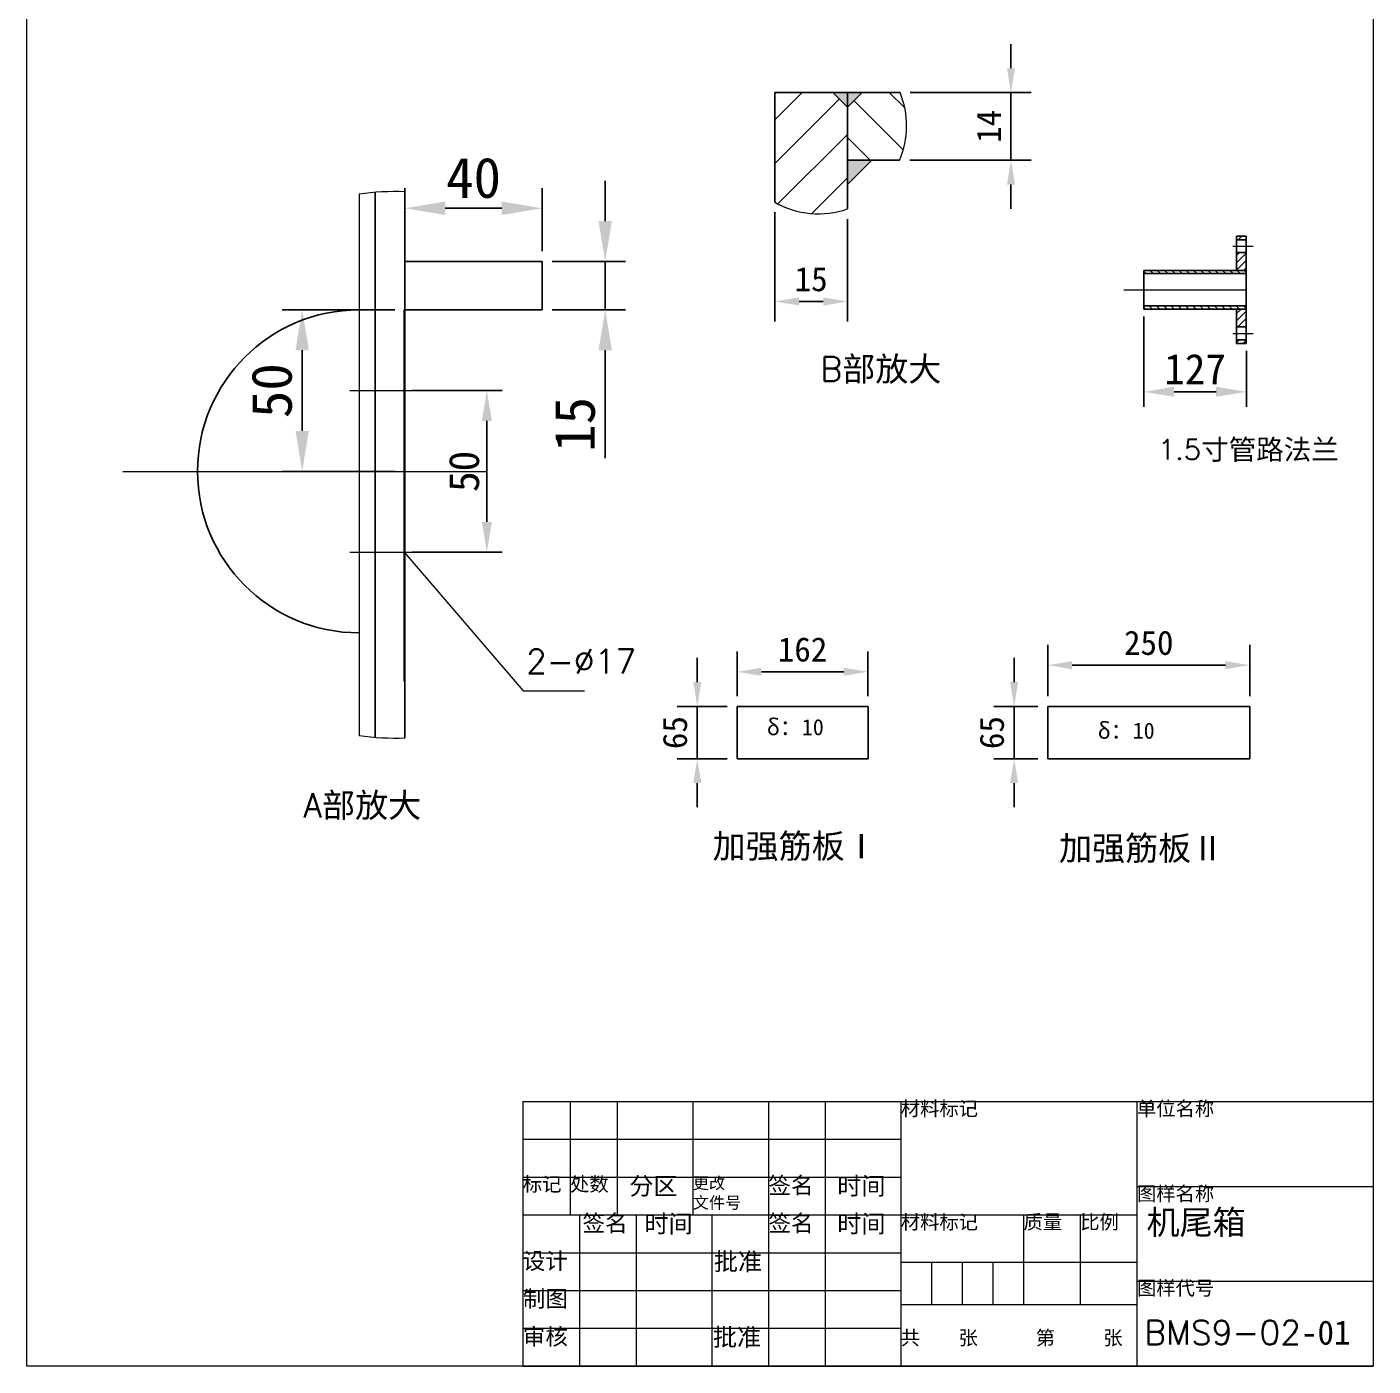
# Model space of a CAD drawing. Header units: millimetres. Extents: x 27179 to 44376, y -2108 to 7885.
# Drawn here: x 41428 to 43095, y 740 to 2398 of the extents above; entities that cross this region are included whole.
import ezdxf
from ezdxf.lldxf.tags import DXFTag

# ---------------------------------------------------------------- set-up
doc = ezdxf.new("R2010")
doc.units = ezdxf.units.MM
doc.layers.add('中心线层', color=1, linetype='CENTER', lineweight=9)
doc.layers.add('标注层', color=5, linetype='Continuous', lineweight=9)
doc.styles.get("Standard").update_dxf_attribs({"font": ''})
doc.styles.get('Standard').set_extended_font_data('SimSun')
tags = doc.linetypes.add('ACAD_ISO03W100', pattern=[30, 12, -18]).pattern_tags.tags
tags[6:7] = [DXFTag(74, 4), DXFTag(75, 0), DXFTag(340, '0'), DXFTag(46, 1.0), DXFTag(50, 0.0), DXFTag(44, 0.0), DXFTag(45, 0.0)]
tags[4:5] = [DXFTag(74, 4), DXFTag(75, 0), DXFTag(340, '0'), DXFTag(46, 1.0), DXFTag(50, 0.0), DXFTag(44, 0.0), DXFTag(45, 0.0)]
tags = doc.linetypes.add('CENTER', pattern=[50.8, 31.75, -6.35, 6.35, -6.35]).pattern_tags.tags
tags[10:11] = [DXFTag(74, 4), DXFTag(75, 0), DXFTag(340, '0'), DXFTag(46, 1.0), DXFTag(50, 0.0), DXFTag(44, 0.0), DXFTag(45, 0.0)]
tags[8:9] = [DXFTag(74, 4), DXFTag(75, 0), DXFTag(340, '0'), DXFTag(46, 1.0), DXFTag(50, 0.0), DXFTag(44, 0.0), DXFTag(45, 0.0)]
tags[6:7] = [DXFTag(74, 4), DXFTag(75, 0), DXFTag(340, '0'), DXFTag(46, 1.0), DXFTag(50, 0.0), DXFTag(44, 0.0), DXFTag(45, 0.0)]
tags[4:5] = [DXFTag(74, 4), DXFTag(75, 0), DXFTag(340, '0'), DXFTag(46, 1.0), DXFTag(50, 0.0), DXFTag(44, 0.0), DXFTag(45, 0.0)]
doc.dimstyles.new('ISO-25', dxfattribs={"dimscale": 20, "dimtxt": 2.5, "dimasz": 2.5, "dimexe": 1.25, "dimexo": 0.625, "dimtad": 1, "dimtxsty": 'Standard', "dimcen": 2.5, "dimadec": 0, "dimazin": 0, "dimtfac": 1, "dimtmove": 0, "dimatfit": 3, "dimfxl": 1, "dimarcsym": 0})

# ---------------------------------------------------------------- blocks, each defined once
blk = doc.blocks.new('*D102')
at = {"color": 0, "lineweight": -2, "transparency": 16777216}
for p, q in [((42354.2, 2168.7), (42354.2, 2033.1)), ((42444.2, 2160.1), (42444.2, 2033.1)), ((42414.2, 2058.1), (42384.2, 2058.1))]:
    blk.add_line(p, q, dxfattribs=at)
at = {"color": 0, "lineweight": -3, "transparency": 16777216}
for points in [[(42384.2, 2063.1), (42384.2, 2053.1), (42354.2, 2058.1)], [(42414.2, 2063.1), (42414.2, 2053.1), (42444.2, 2058.1)]]:
    blk.add_solid(points, dxfattribs=at)
at = {"layer": 'Defpoints', "color": 0, "lineweight": -3, "transparency": 16777216}
for p in [(42354.2, 2181.2), (42444.2, 2172.6), (42354.2, 2058.1)]:
    blk.add_point(p, dxfattribs=at)
at = {"color": 0, "lineweight": 9, "transparency": 16777216, "insert": (42399.2, 2085.6), "char_height": 30, "attachment_point": 5}
blk.add_mtext('15', dxfattribs=at)
blk = doc.blocks.new('*D103')
at = {"color": 0, "lineweight": -2, "transparency": 16777216}
for p, q in [((42646.7, 2346.9), (42646.7, 2376.9)), ((42521.8, 2316.9), (42671.7, 2316.9)), ((42646.7, 2232.9), (42646.7, 2316.9)), ((42521.3, 2232.9), (42671.7, 2232.9)), ((42646.7, 2202.9), (42646.7, 2172.9))]:
    blk.add_line(p, q, dxfattribs=at)
at = {"color": 0, "lineweight": -3, "transparency": 16777216}
for points in [[(42641.7, 2346.9), (42651.7, 2346.9), (42646.7, 2316.9)], [(42641.7, 2202.9), (42651.7, 2202.9), (42646.7, 2232.9)]]:
    blk.add_solid(points, dxfattribs=at)
at = {"layer": 'Defpoints', "color": 0, "lineweight": -3, "transparency": 16777216}
for p in [(42509.3, 2316.9), (42646.7, 2316.9), (42508.8, 2232.9)]:
    blk.add_point(p, dxfattribs=at)
at = {"color": 0, "lineweight": 9, "transparency": 16777216, "insert": (42619.2, 2274.9), "char_height": 30, "attachment_point": 5, "rotation": 90}
blk.add_mtext('14', dxfattribs=at)
blk = doc.blocks.new('*D105')
at = {"layer": 'Defpoints', "color": 0, "lineweight": 9, "transparency": 16777216}
for p in [(41896.1, 1947.7), (41896.1, 1747.7), (41997.6, 1747.7)]:
    blk.add_point(p, dxfattribs=at)
at = {"layer": '标注层', "color": 0, "lineweight": -2, "transparency": 16777216}
for p, q in [((41905.4, 1947.7), (42016.4, 1947.7)), ((41997.6, 1910.2), (41997.6, 1785.2)), ((41905.4, 1747.7), (42016.4, 1747.7))]:
    blk.add_line(p, q, dxfattribs=at)
at = {"layer": '标注层', "color": 0, "lineweight": 9, "transparency": 16777216}
for points in [[(41991.4, 1910.2), (42003.9, 1910.2), (41997.6, 1947.7)], [(41991.4, 1785.2), (42003.9, 1785.2), (41997.6, 1747.7)]]:
    blk.add_solid(points, dxfattribs=at)
at = {"layer": '标注层', "color": 0, "transparency": 16777216, "insert": (41969.5, 1847.7), "char_height": 37.5, "attachment_point": 5, "rotation": 90}
blk.add_mtext('50', dxfattribs=at)
blk = doc.blocks.new('*D106')
at = {"color": 0, "lineweight": -2, "transparency": 16777216}
for p, q in [((42144.2, 2157.7), (42144.2, 2207.7)), ((42078.6, 2107.7), (42169.2, 2107.7)), ((42144.2, 2107.7), (42144.2, 2047.7)), ((42078.6, 2047.7), (42169.2, 2047.7)), ((42144.2, 1997.7), (42144.2, 1864.1))]:
    blk.add_line(p, q, dxfattribs=at)
at = {"color": 0, "lineweight": 9, "transparency": 16777216}
for points in [[(42135.9, 2157.7), (42152.5, 2157.7), (42144.2, 2107.7)], [(42135.9, 1997.7), (42152.5, 1997.7), (42144.2, 2047.7)]]:
    blk.add_solid(points, dxfattribs=at)
at = {"layer": 'Defpoints', "color": 0, "lineweight": 9, "transparency": 16777216}
for p in [(42066.1, 2107.7), (42144.2, 2107.7), (42066.1, 2047.7)]:
    blk.add_point(p, dxfattribs=at)
at = {"color": 0, "lineweight": 9, "transparency": 16777216, "insert": (42106.7, 1905.9), "char_height": 50, "attachment_point": 5, "rotation": 90}
blk.add_mtext('15', dxfattribs=at)
blk = doc.blocks.new('*D107')
at = {"color": 0, "lineweight": -2, "transparency": 16777216}
for p, q in [((41896.1, 2120.2), (41896.1, 2198.5)), ((42066.1, 2120.2), (42066.1, 2198.5)), ((41946.1, 2173.5), (42016.1, 2173.5))]:
    blk.add_line(p, q, dxfattribs=at)
at = {"color": 0, "lineweight": 9, "transparency": 16777216}
for points in [[(41946.1, 2181.9), (41946.1, 2165.2), (41896.1, 2173.5)], [(42016.1, 2181.9), (42016.1, 2165.2), (42066.1, 2173.5)]]:
    blk.add_solid(points, dxfattribs=at)
at = {"layer": 'Defpoints', "color": 0, "lineweight": 9, "transparency": 16777216}
for p in [(42066.1, 2173.5), (41896.1, 2107.7), (42066.1, 2107.7)]:
    blk.add_point(p, dxfattribs=at)
at = {"color": 0, "lineweight": 9, "transparency": 16777216, "insert": (41981.1, 2211), "char_height": 50, "attachment_point": 5}
blk.add_mtext('40', dxfattribs=at)
blk = doc.blocks.new('*D108')
at = {"color": 0, "lineweight": -2, "transparency": 16777216}
for p, q in [((41883.6, 2047.7), (41743.9, 2047.7)), ((41768.9, 1897.7), (41768.9, 1997.7)), ((41883.6, 1847.7), (41743.9, 1847.7))]:
    blk.add_line(p, q, dxfattribs=at)
at = {"color": 0, "lineweight": 9, "transparency": 16777216}
for points in [[(41760.6, 1997.7), (41777.2, 1997.7), (41768.9, 2047.7)], [(41760.6, 1897.7), (41777.2, 1897.7), (41768.9, 1847.7)]]:
    blk.add_solid(points, dxfattribs=at)
at = {"layer": 'Defpoints', "color": 0, "lineweight": 9, "transparency": 16777216}
for p in [(41768.9, 2047.7), (41896.1, 2047.7), (41896.1, 1847.7)]:
    blk.add_point(p, dxfattribs=at)
at = {"color": 0, "lineweight": 9, "transparency": 16777216, "insert": (41731.4, 1947.7), "char_height": 50, "attachment_point": 5, "rotation": 90}
blk.add_mtext('50', dxfattribs=at)
blk = doc.blocks.new('*D144')
at = {"color": 0, "lineweight": -2, "transparency": 16777216}
for p, q in [((42258.2, 1586.7), (42258.2, 1616.7)), ((42295.1, 1556.7), (42233.2, 1556.7)), ((42258.2, 1556.7), (42258.2, 1491.7)), ((42295.1, 1491.7), (42233.2, 1491.7)), ((42258.2, 1461.7), (42258.2, 1431.7))]:
    blk.add_line(p, q, dxfattribs=at)
at = {"color": 0, "lineweight": -3, "transparency": 16777216}
for points in [[(42253.2, 1586.7), (42263.2, 1586.7), (42258.2, 1556.7)], [(42253.2, 1461.7), (42263.2, 1461.7), (42258.2, 1491.7)]]:
    blk.add_solid(points, dxfattribs=at)
at = {"layer": 'Defpoints', "color": 0, "lineweight": -3, "transparency": 16777216}
for p in [(42307.6, 1556.7), (42258.2, 1491.7), (42307.6, 1491.7)]:
    blk.add_point(p, dxfattribs=at)
at = {"color": 0, "lineweight": 9, "transparency": 16777216, "insert": (42230.7, 1524.2), "char_height": 30, "attachment_point": 5, "rotation": 90}
blk.add_mtext('65', dxfattribs=at)
blk = doc.blocks.new('*D145')
at = {"color": 0, "lineweight": -2, "transparency": 16777216}
for p, q in [((42307.6, 1569.2), (42307.6, 1624.5)), ((42469.6, 1569.2), (42469.6, 1624.5)), ((42337.6, 1599.5), (42439.6, 1599.5))]:
    blk.add_line(p, q, dxfattribs=at)
at = {"color": 0, "lineweight": -3, "transparency": 16777216}
for points in [[(42337.6, 1604.5), (42337.6, 1594.5), (42307.6, 1599.5)], [(42439.6, 1604.5), (42439.6, 1594.5), (42469.6, 1599.5)]]:
    blk.add_solid(points, dxfattribs=at)
at = {"layer": 'Defpoints', "color": 0, "lineweight": -3, "transparency": 16777216}
for p in [(42469.6, 1599.5), (42307.6, 1556.7), (42469.6, 1556.7)]:
    blk.add_point(p, dxfattribs=at)
at = {"color": 0, "lineweight": 9, "transparency": 16777216, "insert": (42388.6, 1627), "char_height": 30, "attachment_point": 5}
blk.add_mtext('162', dxfattribs=at)
blk = doc.blocks.new('*D146')
at = {"color": 0, "lineweight": -2, "transparency": 16777216}
for p, q in [((42650.6, 1586.7), (42650.6, 1616.7)), ((42679.8, 1556.7), (42625.6, 1556.7)), ((42650.6, 1556.7), (42650.6, 1491.7)), ((42679.8, 1491.7), (42625.6, 1491.7)), ((42650.6, 1461.7), (42650.6, 1431.7))]:
    blk.add_line(p, q, dxfattribs=at)
at = {"color": 0, "lineweight": -3, "transparency": 16777216}
for points in [[(42645.6, 1586.7), (42655.6, 1586.7), (42650.6, 1556.7)], [(42645.6, 1461.7), (42655.6, 1461.7), (42650.6, 1491.7)]]:
    blk.add_solid(points, dxfattribs=at)
at = {"layer": 'Defpoints', "color": 0, "lineweight": -3, "transparency": 16777216}
for p in [(42692.3, 1556.7), (42650.6, 1491.7), (42692.3, 1491.7)]:
    blk.add_point(p, dxfattribs=at)
at = {"color": 0, "lineweight": 9, "transparency": 16777216, "insert": (42623.1, 1524.2), "char_height": 30, "attachment_point": 5, "rotation": 90}
blk.add_mtext('65', dxfattribs=at)
blk = doc.blocks.new('*D147')
at = {"color": 0, "lineweight": -2, "transparency": 16777216}
for p, q in [((42692.3, 1569.2), (42692.3, 1632.7)), ((42942.3, 1569.2), (42942.3, 1632.7)), ((42722.3, 1607.7), (42912.3, 1607.7))]:
    blk.add_line(p, q, dxfattribs=at)
at = {"color": 0, "lineweight": -3, "transparency": 16777216}
for points in [[(42722.3, 1612.7), (42722.3, 1602.7), (42692.3, 1607.7)], [(42912.3, 1612.7), (42912.3, 1602.7), (42942.3, 1607.7)]]:
    blk.add_solid(points, dxfattribs=at)
at = {"layer": 'Defpoints', "color": 0, "lineweight": -3, "transparency": 16777216}
for p in [(42942.3, 1607.7), (42692.3, 1556.7), (42942.3, 1556.7)]:
    blk.add_point(p, dxfattribs=at)
at = {"color": 0, "lineweight": 9, "transparency": 16777216, "insert": (42817.3, 1635.2), "char_height": 30, "attachment_point": 5}
blk.add_mtext('250', dxfattribs=at)
blk = doc.blocks.new('*D148')
at = {"layer": 'Defpoints', "color": 0, "lineweight": -3, "transparency": 16777216}
for p in [(42811.2, 2048.6), (42938.2, 2006.1), (42938.2, 1946.2)]:
    blk.add_point(p, dxfattribs=at)
at = {"layer": '标注层', "color": 0, "lineweight": -2, "transparency": 16777216}
for p, q in [((42811.2, 2039.3), (42811.2, 1927.5)), ((42938.2, 1996.8), (42938.2, 1927.5)), ((42848.7, 1946.2), (42900.7, 1946.2))]:
    blk.add_line(p, q, dxfattribs=at)
at = {"layer": '标注层', "color": 0, "lineweight": -3, "transparency": 16777216}
for points in [[(42848.7, 1952.5), (42848.7, 1940), (42811.2, 1946.2)], [(42900.7, 1952.5), (42900.7, 1940), (42938.2, 1946.2)]]:
    blk.add_solid(points, dxfattribs=at)
at = {"layer": '标注层', "color": 0, "transparency": 16777216, "insert": (42874.7, 1974.4), "char_height": 37.5, "attachment_point": 5}
blk.add_mtext('127', dxfattribs=at)

msp = doc.modelspace()

# ---------------------------------------------------------------- hatches: boundary and pattern name
at = {"lineweight": 9}
h = msp.add_hatch(dxfattribs=at)
h.set_pattern_fill('ANSI31', color=5, scale=12, style=0)
h.set_pattern_definition([(45, (-211770.975, -11584.557), (-26.9407684, 26.9407684), [])])
h.paths.add_polyline_path([(42354.195, 2181.19, 0.21736377), (42444.195, 2172.618), (42444.195, 2298.911), (42426.195, 2316.911), (42354.195, 2316.911)])
h = msp.add_hatch(color=5, dxfattribs=at)
h.paths.add_polyline_path([(42444.195, 2298.911), (42444.195, 2316.911), (42426.195, 2316.911)])
h.paths.add_polyline_path([(42462.195, 2316.911), (42444.195, 2316.911), (42444.195, 2298.911)])
h = msp.add_hatch(dxfattribs=at)
h.set_pattern_fill('ANSI31', color=5, scale=12, angle=90, style=0)
h.set_pattern_definition([(135, (-211770.975, -11584.557), (-26.9407684, -26.9407684), [])])
h.paths.add_polyline_path([(42444.195, 2232.911), (42508.798, 2232.911, 0.20061237), (42509.312, 2316.911), (42462.195, 2316.911), (42444.195, 2298.911)])
msp.add_hatch(color=5, dxfattribs=at).paths.add_polyline_path([(42474.195, 2232.911), (42444.195, 2232.911), (42444.195, 2202.911)])
h = msp.add_hatch(dxfattribs=at)
h.set_pattern_fill('ANSI31', color=5, scale=2, style=0)
h.set_pattern_definition([(45, (243.1, -659.9096), (-4.4901281, 4.4901281), [])])
h.paths.add_polyline_path([(42938.16, 2118.638), (42926.16, 2118.638), (42926.16, 2096.638), (42938.16, 2096.638)])
h.paths.add_polyline_path([(42938.16, 2139.138), (42926.16, 2139.138), (42926.16, 2134.638), (42938.16, 2134.638)])
h.paths.add_polyline_path([(42938.16, 2048.638), (42926.16, 2048.638), (42926.16, 2026.638), (42938.16, 2026.638)])
h.paths.add_polyline_path([(42938.16, 2010.638), (42926.16, 2010.638), (42926.16, 2006.138), (42938.16, 2006.138)])
h = msp.add_hatch(dxfattribs=at)
h.set_pattern_fill('ANSI31', color=5, scale=2, angle=90, style=0)
h.set_pattern_definition([(135, (243.1, -659.9096), (-4.4901281, -4.4901281), [])])
h.paths.add_polyline_path([(42811.16, 2096.638), (42811.16, 2092.638), (42938.16, 2092.638), (42938.16, 2096.638)])
h.paths.add_polyline_path([(42811.16, 2052.638), (42811.16, 2048.638), (42938.16, 2048.638), (42938.16, 2052.638)])

# ---------------------------------------------------------------- linework, layer by layer
at = {"lineweight": -3}
for p, q in [((42354.195, 2316.911), (42354.195, 2181.19)), ((42354.195, 2316.911), (42509.312, 2316.911)), ((42444.195, 2316.911), (42444.195, 2172.618)), ((42444.195, 2232.911), (42508.798, 2232.911)), ((41859.265, 2193.216), (41859.265, 1518.375)), ((41896.065, 2194.04), (41896.065, 1517.551)), ((42926.16, 2139.138), (42926.16, 2096.638)), ((42926.16, 2139.138), (42938.16, 2139.138)), ((42926.16, 2134.638), (42938.16, 2134.638)), ((42938.16, 2139.138), (42938.16, 2072.638)), ((42926.16, 2118.638), (42938.16, 2118.638)), ((42811.16, 2096.638), (42938.16, 2096.638)), ((42811.16, 2096.638), (42811.16, 2048.638)), ((42811.16, 2092.638), (42938.16, 2092.638)), ((42938.16, 2072.638), (42938.16, 2006.138)), ((42811.16, 2052.638), (42938.16, 2052.638)), ((42811.16, 2048.638), (42938.16, 2048.638)), ((42926.16, 2048.638), (42926.16, 2006.138)), ((42926.16, 2026.638), (42938.16, 2026.638)), ((42926.16, 2010.638), (42938.16, 2010.638)), ((42926.16, 2006.138), (42938.16, 2006.138)), ((42307.639, 1556.717), (42307.639, 1491.717)), ((42307.639, 1556.717), (42469.639, 1556.717)), ((42469.639, 1556.717), (42469.639, 1491.717)), ((42692.326, 1556.717), (42942.326, 1556.717)), ((42692.326, 1556.717), (42692.326, 1491.717)), ((42942.326, 1556.717), (42942.326, 1491.717)), ((42307.639, 1491.717), (42469.639, 1491.717)), ((42692.326, 1491.717), (42942.326, 1491.717))]:
    msp.add_line(p, q, dxfattribs=at)
at = {"lineweight": 9}
for p, q in [((42426.195, 2316.911), (42444.195, 2298.911)), ((42444.195, 2298.911), (42462.195, 2316.911)), ((42474.195, 2232.911), (42444.195, 2202.911)), ((42042.131, 1067.322), (42042.131, 739.722)), ((42042.131, 1067.322), (43095.131, 1067.322)), ((42100.631, 1067.322), (42100.631, 926.922)), ((42159.131, 1067.322), (42159.131, 926.922)), ((42252.731, 1067.322), (42252.731, 926.922)), ((42346.331, 1067.322), (42346.331, 739.722)), ((42416.531, 1067.322), (42416.531, 739.722)), ((42510.131, 1067.322), (42510.131, 739.722)), ((42802.631, 1067.322), (42802.631, 739.722)), ((43095.131, 1067.322), (43095.131, 739.722)), ((42042.131, 1020.522), (42510.131, 1020.522)), ((42042.131, 973.722), (42510.131, 973.722)), ((42802.631, 962.022), (43095.131, 962.022)), ((42042.131, 926.922), (42510.131, 926.922)), ((42112.331, 926.922), (42112.331, 739.722)), ((42182.531, 926.922), (42182.531, 739.722)), ((42276.131, 926.922), (42276.131, 739.722)), ((42510.131, 926.922), (42802.631, 926.922)), ((42662.231, 926.922), (42662.231, 815.772)), ((42732.431, 926.922), (42732.431, 815.772)), ((42042.131, 880.122), (42510.131, 880.122)), ((42510.131, 868.422), (42802.631, 868.422)), ((42548.156, 868.422), (42548.156, 815.772)), ((42586.181, 868.422), (42586.181, 815.772)), ((42624.206, 868.422), (42624.206, 815.772)), ((42802.631, 845.022), (43095.131, 845.022)), ((42042.131, 833.322), (42510.131, 833.322)), ((42510.131, 815.772), (42802.631, 815.772)), ((42042.131, 786.522), (42510.131, 786.522)), ((42042.131, 739.722), (43095.131, 739.722))]:
    msp.add_line(p, q, dxfattribs=at)
at = {"linetype": 'ACAD_ISO03W100', "lineweight": 5, "ltscale": 0.5}
msp.add_line((41839.265, 2191.078), (41839.265, 1520.513), dxfattribs=at)
for p, q in [((42066.065, 2107.738), (41896.065, 2107.738)), ((42066.065, 2107.738), (42066.065, 2047.738)), ((41895.265, 2047.738), (41895.265, 1587.738)), ((42066.065, 2047.738), (41896.065, 2047.738))]:
    msp.add_line(p, q)
at = {"color": 5, "lineweight": 9}
for p, q in [((41895.265, 1747.738), (42042.533, 1575.949)), ((42042.533, 1575.949), (42118.697, 1575.949))]:
    msp.add_line(p, q, dxfattribs=at)
at = {"lineweight": 9}
msp.add_lwpolyline([(41427.99, 3309.686), (43095.131, 3309.686), (43095.131, 739.722), (41427.99, 739.722)], close=True, dxfattribs=at)
at = {"color": 5, "lineweight": 9}
for centre, radius, start, end in [((42408.588, 2275.526), 108.894, 336.961957, 22.336617), ((41885.222, 1855.796), 338.418, 88.163937, 97.804881), ((42408.588, 2275.526), 108.894, 240.032716, 289.085786), ((41885.222, 1855.796), 338.418, 262.195119, 271.836063)]:
    msp.add_arc(centre, radius, start, end, dxfattribs=at)
at = {"lineweight": -3}
msp.add_arc((41839.265, 1847.738), 200, 90, 270, dxfattribs=at)
at = {"layer": '中心线层'}
for p, q in [((42921.283, 2126.638), (42946.674, 2126.638)), ((42786.366, 2072.638), (42938.16, 2072.638)), ((42921.283, 2018.638), (42946.674, 2018.638)), ((41827.759, 1947.738), (41929.321, 1947.738)), ((41546.9, 1847.738), (41997.626, 1847.738)), ((41827.759, 1747.738), (41929.321, 1747.738))]:
    msp.add_line(p, q, dxfattribs=at)

# ---------------------------------------------------------------- texts
at = {"lineweight": 9}
msp.add_text('共    张      第     张', height=17.55, dxfattribs=at).set_placement((42510.131, 766.047))
at = {"color": 5, "lineweight": 9, "insert": (42828.607, 1887.217), "char_height": 25, "width": 232.59167, "attachment_point": 1}
msp.add_mtext('{\\Ftxt.shx|c0;\\C5;1.5\\fSimSun|b0|i0|c134|p2;寸管路法兰}', dxfattribs=at)
at = {"insert": (41770.302, 1449.249), "char_height": 30, "width": 232.59167, "attachment_point": 1}
msp.add_mtext('{\\Ftxt.shx|c0;\\C7;A\\fSimSun|b0|i0|c134|p2;部放大}', dxfattribs=at)
at = {"lineweight": 9, "attachment_point": 1}
for s, insert, char_height, width in [('{\\fSimSun|b0|i0|c134|p54;材料标记}', (42510.131, 1067.322), 17.55, 292.5), ('{\\fSimSun|b0|i0|c134|p54;单位名称}', (42802.631, 1067.322), 17.55, 292.5), ('{\\fSimSun|b0|i0|c134|p54;标记}', (42042.131, 973.722), 17.55, 58.5), ('{\\fSimSun|b0|i0|c134|p54;处数}', (42100.631, 973.722), 17.55, 58.5), ('{\\fSimSun|b0|i0|c134|p54;\\H1.071x; 分区}', (42159.131, 973.722), 20.475, 93.6), ('{\\fSimSun|b0|i0|c134|p54;更改\\P文件号}', (42252.731, 973.722), 14.625, 93.6), ('{\\fSimSun|b0|i0|c134|p54;签名}', (42346.331, 973.722), 20.475, 58.5), ('{\\fSimSun|b0|i0|c134|p54;\\H1.071x; 时间}', (42416.531, 973.722), 20.475, 93.6), ('{\\fSimSun|b0|i0|c134|p54;图样名称\\P \\H1.709x;机尾箱}', (42802.631, 962.022), 17.55, 292.5), ('{\\fSimSun|b0|i0|c134|p54;签名}', (42116.022, 926.922), 20.475, 58.5), ('{\\fSimSun|b0|i0|c134|p54;\\H1.071x; 时间}', (42177.82, 926.922), 20.475, 93.6), ('{\\fSimSun|b0|i0|c134|p54;签名}', (42346.331, 926.922), 20.475, 58.5), ('{\\fSimSun|b0|i0|c134|p54;\\H1.071x; 时间}', (42416.531, 926.922), 20.475, 93.6), ('{\\fSimSun|b0|i0|c134|p54;材料标记}', (42510.131, 926.922), 17.55, 292.5), ('{\\fSimSun|b0|i0|c134|p54;质量}', (42662.231, 926.922), 17.55, 58.5), ('{\\fSimSun|b0|i0|c134|p54;比例}', (42732.431, 926.922), 17.55, 58.5), ('{\\fSimSun|b0|i0|c134|p54;设计}', (42042.131, 880.122), 20.475, 58.5), ('{\\fSimSun|b0|i0|c134|p54;\\H1.071x; 批准}', (42263.725, 880.122), 20.475, 93.6), ('{\\fSimSun|b0|i0|c134|p54;制图}', (42042.131, 833.322), 20.475, 58.5), ('{\\fSimSun|b0|i0|c134|p54;图样代号}', (42802.631, 845.022), 17.55, 292.5), ('{\\fSimSun|b0|i0|c134|p54;审核}', (42042.131, 786.522), 20.475, 58.5), ('{\\fSimSun|b0|i0|c134|p54;\\H1.071x; 批准}', (42262.625, 786.522), 20.475, 93.6), (' {\\Ftxt.shx|c0;BMS9-02}-01', (42791.328, 796.237), 30, 412.5)]:
    msp.add_mtext(s, dxfattribs=dict(at, insert=insert, char_height=char_height, width=width))
at = {"layer": '标注层', "width": 232.59167, "attachment_point": 1}
for s, insert, char_height in [('{\\Ftxt.shx|c0;\\C7;B\\fSimSun|b0|i0|c134|p2;部放大}', (42410.739, 1989.484), 30), ('{\\Ftxt.shx|c0;\\C5;2-%%c17}', (42046.172, 1627.506), 30), ('{\\Ftxt.shx|c0;\\C5; \\fSimSun|b0|i0|c134|p2;δ：10}', (42326.394, 1540.965), 20), ('{\\Ftxt.shx|c0;\\C5; \\fSimSun|b0|i0|c134|p2;δ：10}', (42736.16, 1536.61), 20), ('{\\C5;加强筋板Ⅰ}', (42277.164, 1398.684), 30), ('{\\C5;加强筋板Ⅱ}', (42706.206, 1396.115), 30)]:
    msp.add_mtext(s, dxfattribs=dict(at, insert=insert, char_height=char_height))

# ---------------------------------------------------------------- dimensions: what is measured, and where the dimension line sits
at = {"color": 5, "lineweight": 9}
dim = msp.add_linear_dim(base=(42646.689, 2316.911), p1=(42508.798, 2232.911), p2=(42509.312, 2316.911), angle=90, text='14', dimstyle='ISO-25', override={"dimtxt": 1.5, "dimasz": 1.5}, dxfattribs=at)
dim.commit()
dim.dimension.update_dxf_attribs({"geometry": '*D103', "text_midpoint": (42646.689, 2274.911), "dimtype": 160})
dim = msp.add_linear_dim(base=(42066.065, 2173.526), p1=(41896.065, 2107.738), p2=(42066.065, 2107.738), text='40', dimstyle='ISO-25', dxfattribs=at)
dim.commit()
dim.dimension.update_dxf_attribs({"geometry": '*D107', "text_midpoint": (41981.065, 2173.526), "dimtype": 160})
for base, p1, p2, text, picture, middle in [((42144.191, 2107.738), (42066.065, 2047.738), (42066.065, 2107.738), '15', '*D106', (42144.191, 1905.932)), ((41768.912, 2047.738), (41896.065, 1847.738), (41896.065, 2047.738), '50', '*D108', (41768.912, 1947.738))]:
    dim = msp.add_linear_dim(base=base, p1=p1, p2=p2, angle=90, text=text, dimstyle='ISO-25', dxfattribs=at)
    dim.commit()
    dim.dimension.update_dxf_attribs({"geometry": picture, "text_midpoint": middle, "dimtype": 160})
dim = msp.add_linear_dim(base=(42354.195, 2058.08), p1=(42444.195, 2172.618), p2=(42354.195, 2181.19), text='15', dimstyle='ISO-25', override={"dimtxt": 1.5, "dimasz": 1.5}, dxfattribs=at)
dim.commit()
dim.dimension.update_dxf_attribs({"geometry": '*D102', "text_midpoint": (42399.195, 2058.08), "dimtype": 160})
for base, p1, p2, picture, middle in [((42942.326, 1607.718), (42692.326, 1556.717), (42942.326, 1556.717), '*D147', (42817.326, 1635.218)), ((42469.639, 1599.495), (42307.639, 1556.717), (42469.639, 1556.717), '*D145', (42388.639, 1626.995))]:
    dim = msp.add_linear_dim(base=base, p1=p1, p2=p2, dimstyle='ISO-25', override={"dimtxt": 1.5, "dimasz": 1.5}, dxfattribs=at)
    dim.commit()
    dim.dimension.update_dxf_attribs({"geometry": picture, "text_midpoint": middle})
for base, p1, p2, picture, middle in [((42258.246, 1491.717), (42307.639, 1556.717), (42307.639, 1491.717), '*D144', (42230.746, 1524.217)), ((42650.557, 1491.717), (42692.326, 1556.717), (42692.326, 1491.717), '*D146', (42623.057, 1524.217))]:
    dim = msp.add_linear_dim(base=base, p1=p1, p2=p2, angle=90, dimstyle='ISO-25', override={"dimtxt": 1.5, "dimasz": 1.5}, dxfattribs=at)
    dim.commit()
    dim.dimension.update_dxf_attribs({"geometry": picture, "text_midpoint": middle})
at = {"layer": '标注层'}
dim = msp.add_linear_dim(base=(42938.16, 1946.247), p1=(42811.16, 2048.638), p2=(42938.16, 2006.138), dimstyle='ISO-25', override={"dimscale": 15}, dxfattribs=at)
dim.commit()
dim.dimension.update_dxf_attribs({"geometry": '*D148', "text_midpoint": (42874.66, 1974.372)})
dim = msp.add_linear_dim(base=(41997.626, 1747.738), p1=(41896.065, 1947.738), p2=(41896.065, 1747.738), angle=90, text='50', dimstyle='ISO-25', override={"dimscale": 15}, dxfattribs=at)
dim.commit()
dim.dimension.update_dxf_attribs({"geometry": '*D105', "text_midpoint": (41997.626, 1847.738), "dimtype": 160})

doc.saveas('drawing.dxf')
